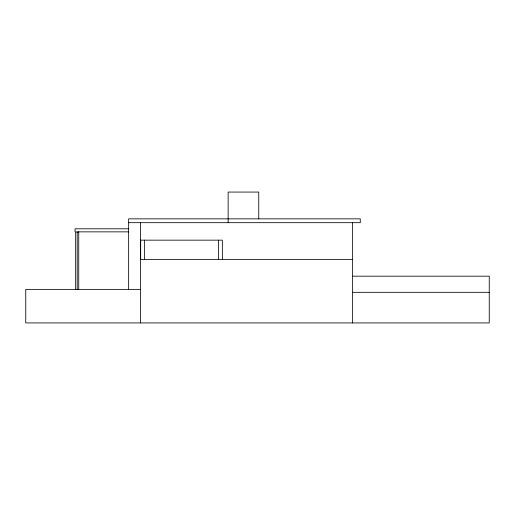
<?xml version="1.0" encoding="UTF-8"?>
<svg xmlns="http://www.w3.org/2000/svg" width="515" height="515" viewBox="0 0 515 515"><rect width="100%" height="100%" fill="white"/><g stroke="black" fill="none" stroke-linecap="round" stroke-linejoin="round"><path stroke-width="0.77" d="M128.647 222.68L360.281 222.68L360.281 218.849L128.647 218.849L128.647 289.372M128.647 228.802L75.074 228.802L75.074 231.859M78.274 231.859L128.647 231.859M140.55 240.157L222.358 240.157L222.358 259.367M140.55 259.367L352.627 259.367M352.627 276.175L489.25 276.175L489.25 322.937L25.75 322.937L25.75 289.372L140.55 289.372M352.627 292.32L489.25 292.32M352.627 222.68L352.627 322.937M258.749 218.849L258.749 192.063L228.139 192.063L228.139 222.68M218.534 240.157L218.534 259.367M144.374 240.157L144.374 259.367M140.679 240.157L140.679 259.367M140.55 222.68L140.55 322.937M78.731 289.372L78.731 231.969L75.666 231.969L75.666 289.372M77.199 231.969L77.199 289.372"/></g></svg>
